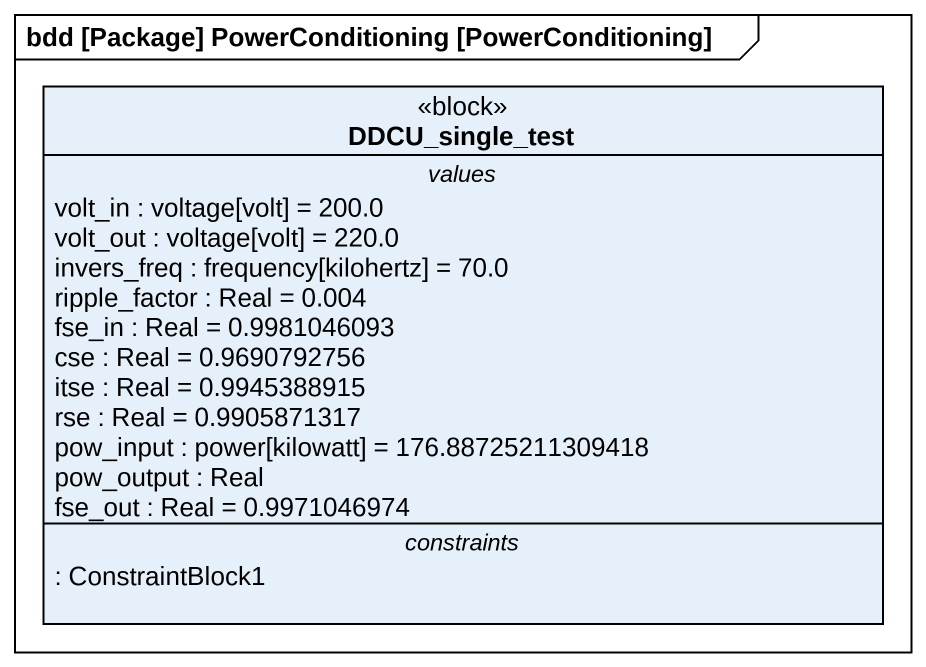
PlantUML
@startuml
mainframe bdd [Package] PowerConditioning [PowerConditioning]
hide circle
hide empty members
class DDCU_single_test <<block>> {
  -- values --
  volt_in : voltage[volt] = 200.0
  volt_out : voltage[volt] = 220.0
  invers_freq : frequency[kilohertz] = 70.0
  ripple_factor : Real = 0.004
  fse_in : Real = 0.9981046093
  cse : Real = 0.9690792756
  itse : Real = 0.9945388915
  rse : Real = 0.9905871317
  pow_input : power[kilowatt] = 176.88725211309418
  pow_output : Real
  fse_out : Real = 0.9971046974
  -- constraints --
  : ConstraintBlock1
}
@enduml
